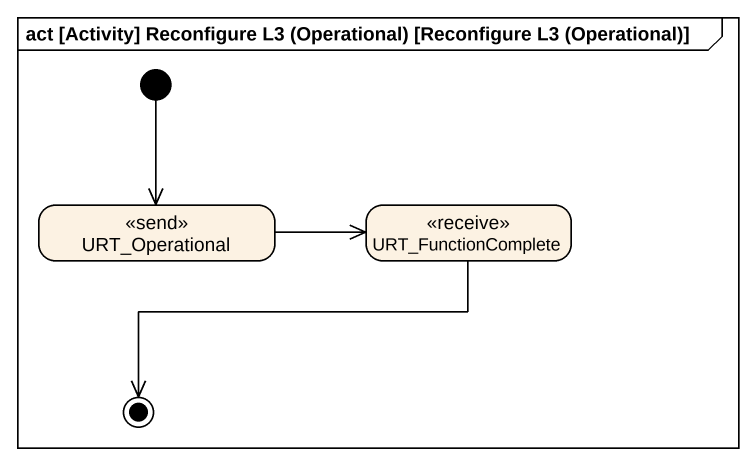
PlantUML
@startuml
mainframe act [Activity] Reconfigure L3 (Operational) [Reconfigure L3 (Operational)]
hide empty description
state URT_Operational <<send>>
state URT_FunctionComplete <<receive>>
[*] --> URT_Operational
URT_Operational -right-> URT_FunctionComplete
URT_FunctionComplete -left-> [*]
@enduml
